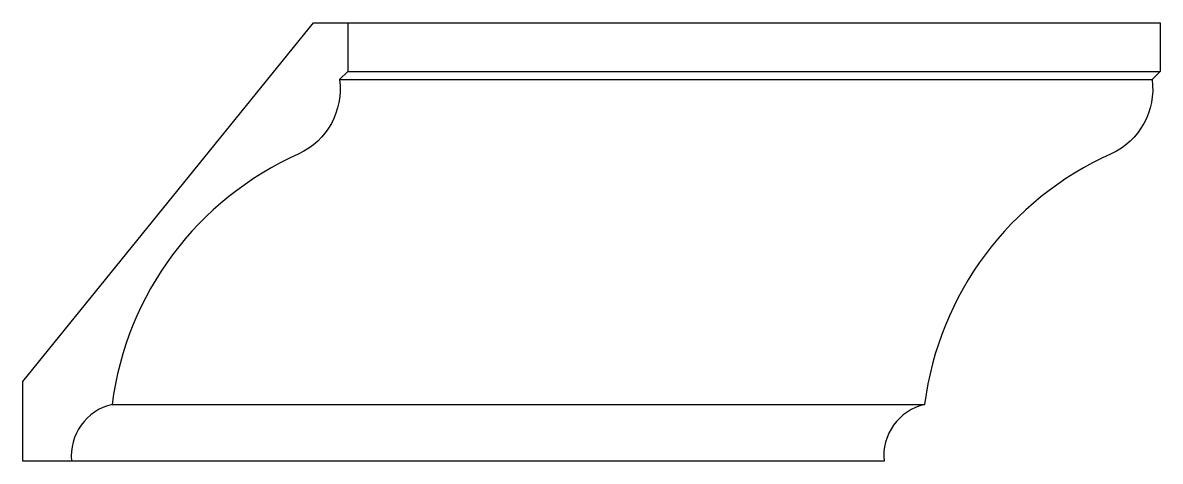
# Model space of a CAD drawing. Extents: x 385 to 665, y 142 to 250.
import ezdxf

# ---------------------------------------------------------------- set-up
doc = ezdxf.new("R2010")
doc.units = 0
doc.header["$LTSCALE"] = 10
doc.header["$MEASUREMENT"] = 0
doc.layers.add('4', color=4, linetype='CONTINUOUS')
doc.layers.add('7', color=7, linetype='CONTINUOUS')

msp = doc.modelspace()

# ---------------------------------------------------------------- linework, layer by layer
at = {"layer": '4'}
for p, q in [((464.64, 249.72), (664.64, 249.72)), ((596.64, 141.72), (396.64, 141.72))]:
    msp.add_line(p, q, dxfattribs=at)
msp.add_lwpolyline([(456.21, 249.72), (464.64, 249.72), (464.64, 237.72), (462.64, 235.72, -0.325787), (452.59, 217.4, 0.262348), (406.64, 155.72, 0.37538), (396.64, 141.72), (384.64, 141.72), (384.64, 161.33)], format="xyb", close=True, dxfattribs=at)
msp.add_lwpolyline([(664.64, 249.72), (664.64, 237.72), (662.64, 235.72, -0.325787), (652.59, 217.4, 0.262348), (606.64, 155.72, 0.37538), (596.64, 141.72)], format="xyb", dxfattribs=at)
at = {"layer": '7'}
for p, q in [((462.64, 235.72), (662.64, 235.72)), ((464.64, 237.72), (664.64, 237.72)), ((406.64, 155.72), (606.64, 155.72))]:
    msp.add_line(p, q, dxfattribs=at)

doc.saveas('drawing.dxf')
